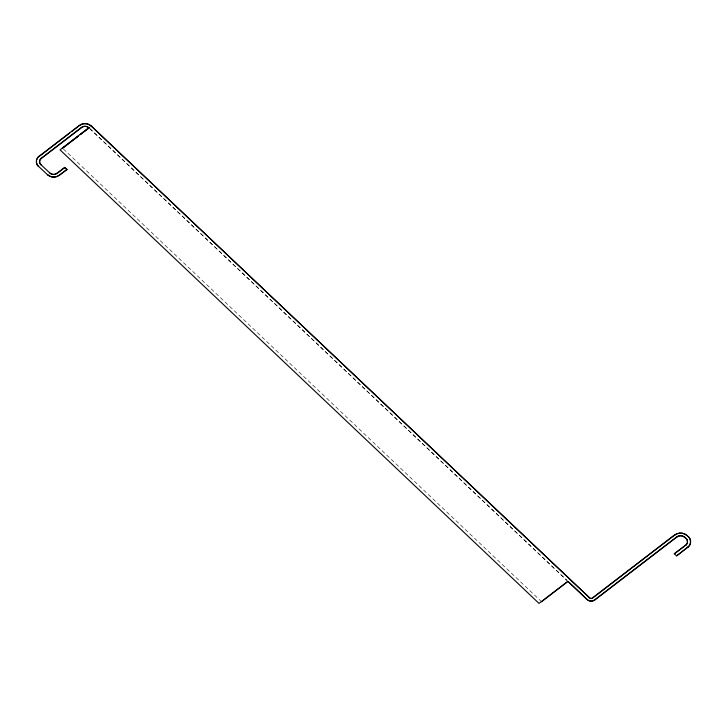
<?xml version="1.0" encoding="UTF-8"?>
<svg xmlns="http://www.w3.org/2000/svg" width="727" height="727" viewBox="0 0 727 727"><rect width="100%" height="100%" fill="white"/><g stroke="black" fill="none" stroke-linecap="round" stroke-linejoin="round"><path stroke-width="0.55" stroke-dasharray="3.63 2.73" d="M89.875 128.615L567.214 580.609M89.657 128.534L566.996 580.528M63.385 148.953L541.551 601.729"/><path stroke-width="1.09" d="M39.049 156.323L79.37 125.38A9.106 9.106 0 0 1 91.075 126.053M40.167 155.723L69.728 133.023M71.528 131.651L79.588 125.462M41.157 158.322L81.479 127.37M56.979 173.299L64.658 167.401L66.984 169.482L59.305 175.38M57.197 173.38L64.876 167.483M66.984 169.482L59.087 175.289A9.106 9.106 0 0 1 47.382 174.616M541.551 601.729L568.041 581.391L587.371 599.693A5.698 5.698 0 0 0 594.686 600.029M674.556 534.918L592.396 597.994A2.281 2.281 0 0 1 589.47 597.821L91.129 125.989M674.774 534.999L592.614 598.076A2.281 2.281 0 0 1 589.688 597.903L91.348 126.071A9.106 9.106 0 0 0 82.896 123.981M594.504 599.984L676.664 536.917A6.261 6.261 0 0 1 684.716 537.38M594.722 600.066L676.882 536.999M687.778 547.313L676.646 555.864L674.32 553.783L685.452 545.232M684.816 545.977L674.32 553.783M687.56 547.231L676.646 555.864M688.333 536.644L687.06 535.563A9.669 9.669 0 0 0 674.611 534.99M684.752 537.335L686.024 538.416M587.152 599.602L567.823 581.309L539.025 603.41L60.032 149.862L88.83 127.752A5.698 5.698 0 0 0 81.506 127.416M64.658 167.401L66.766 169.4M40.839 164.593L49.845 172.999A5.698 5.698 0 0 0 55.443 174.216M38.531 166.365L47.537 174.771M38.44 166.465A6.652 6.652 0 0 1 38.976 156.223M38.667 166.547A6.652 6.652 0 0 1 36.686 163.175M36.595 162.703A6.652 6.652 0 0 1 36.632 160.367M36.877 159.449A6.652 6.652 0 0 1 37.259 158.568M37.504 158.15A6.652 6.652 0 0 1 39.194 156.305M57.16 173.335A5.698 5.698 0 0 1 55.815 174.08M59.251 175.307A9.106 9.106 0 0 1 47.6 174.698M674.829 535.081A9.669 9.669 0 0 1 687.215 535.717M56.942 173.253A5.698 5.698 0 0 1 49.663 172.872M79.643 125.535A9.106 9.106 0 0 1 82.387 124.126M688.424 536.544A7.07 7.07 0 0 1 687.86 547.422M688.205 536.462A7.07 7.07 0 0 1 687.642 547.34M594.468 599.939A5.698 5.698 0 0 1 587.189 599.566M685.87 538.262A4.571 4.571 0 0 1 685.497 545.305M40.785 164.656A4.153 4.153 0 0 1 41.112 158.259M89.012 127.879A5.698 5.698 0 0 0 81.724 127.498L41.384 158.404A4.153 4.153 0 0 0 41.003 164.738M676.919 537.044A6.261 6.261 0 0 1 684.934 537.462M687.46 542.724A4.571 4.571 0 0 1 686.851 544.178M686.615 544.514A4.571 4.571 0 0 1 686.352 544.823M686.052 545.123A4.571 4.571 0 0 1 685.725 545.386M686.088 538.353A4.571 4.571 0 0 1 687.478 540.797M78.452 135.976L62.558 148.172L78.452 135.976M89.048 127.834L80.215 134.613L89.048 127.834"/></g></svg>
